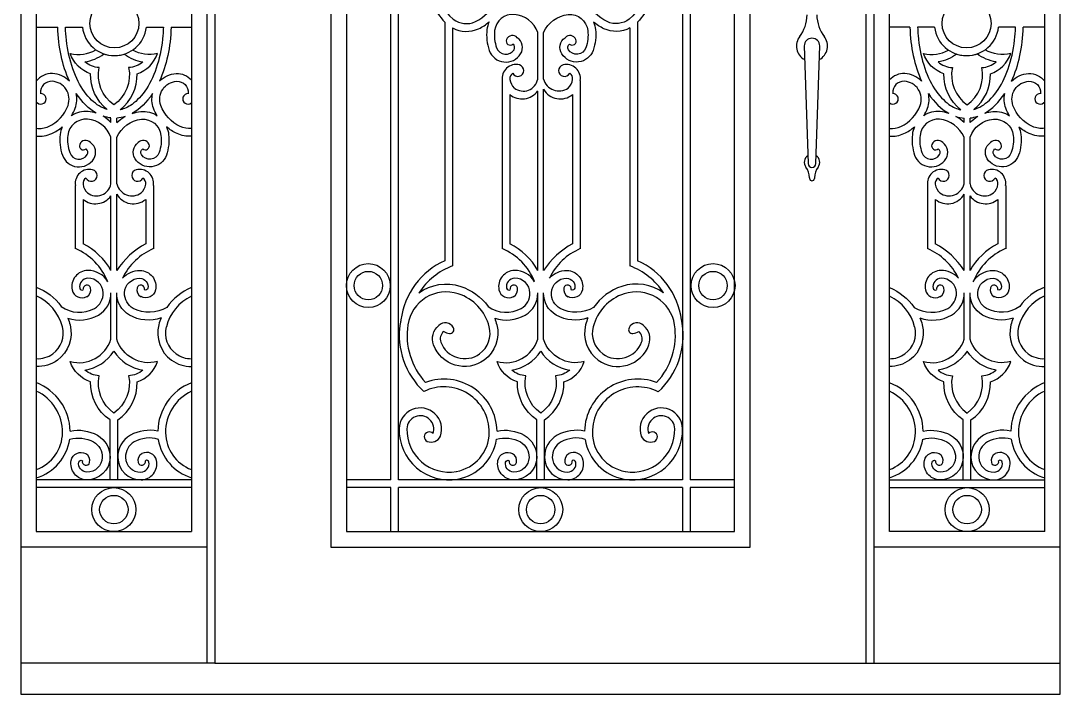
# Model space of a CAD drawing. Header units: millimetres. Extents: x 0 to 1702, y 0 to 2807.
# Drawn here: x 0 to 1702, y 0 to 1103 of the extents above; entities that cross this region are included whole.
import ezdxf

# ---------------------------------------------------------------- set-up
doc = ezdxf.new("R2010")
doc.units = ezdxf.units.MM
for name, color, linetype in [('ceco.net 115 door frame', 7, 'Continuous'), ('ceco.net 115 door lock', 8, 'Continuous'), ('ceco.net 115 door wrought iron', 9, 'Continuous')]:
    doc.layers.add(name, color=color, linetype=linetype)

msp = doc.modelspace()

# ---------------------------------------------------------------- linework, layer by layer
at = {"layer": 'ceco.net 115 door frame'}
for p, q in [((304.8, 1955.8), (304.8, 50.8)), ((317.5, 1955.8), (317.5, 50.8)), ((533, 1955.8), (533, 266.3)), ((1168.8, 266.3), (1168.8, 1955.8)), ((1384.3, 50.8), (1384.3, 1955.8)), ((1397, 50.8), (1397, 1955.8)), ((25.4, 266.3), (279.4, 266.3)), ((533, 266.3), (1168.8, 266.3)), ((1676.4, 266.3), (1422.4, 266.3)), ((304.8, 240.9), (0, 240.9)), ((1701.8, 240.9), (1397, 240.9)), ((317.5, 50.8), (0, 50.8)), ((317.5, 50.8), (1384.3, 50.8)), ((1384.3, 50.8), (1701.8, 50.8))]:
    msp.add_line(p, q, dxfattribs=at)
for points in [[(1701.8, 0), (1701.8, 1955.8, 1), (0, 1955.8), (0, 0), (1701.8, 0)], [(1194.2, 240.9), (1194.2, 1955.8, 1), (507.6, 1955.8), (507.6, 240.9)]]:
    msp.add_lwpolyline(points, format="xyb", close=True, dxfattribs=at)
for points in [[(1676.4, 266.3), (1676.4, 1955.8, 1), (25.4, 1955.8), (25.4, 266.3)], [(1422.4, 266.3), (1422.4, 1955.8, 1), (279.4, 1955.8), (279.4, 266.3)]]:
    msp.add_lwpolyline(points, format="xyb", dxfattribs=at)
at = {"layer": 'ceco.net 115 door lock'}
for p, q in [((1282.7, 1061.5), (1289, 868.9)), ((1301.7, 868.9), (1308.1, 1061.5)), ((1291.4, 845.6), (1291.4, 844.7)), ((1299.4, 845.6), (1299.4, 844.7))]:
    msp.add_line(p, q, dxfattribs=at)
for centre, radius, start, end in [((1226.8, 1113.4), 60.7, 322.462, 358.9128), ((1364, 1113.4), 60.7, 181.0872, 217.538), ((1295.4, 1061.5), 25.4, 141.8988, 241.907), ((1295.4, 1061.5), 12.7, 0, 180), ((1295.4, 1061.5), 25.4, 298.093, 38.1012), ((1295.4, 871), 12.7, 122.2205, 218.1012), ((1295.4, 868.9), 6.35, 180, 0), ((1295.4, 871), 12.7, 321.8988, 57.7795), ((1261.1, 845), 30.3, 1.0872, 36.7269), ((1329.7, 845), 30.3, 143.2731, 178.9128), ((1295.4, 844.7), 3.98, 180, 0)]:
    msp.add_arc(centre, radius, start, end, dxfattribs=at)
at = {"layer": 'ceco.net 115 door wrought iron'}
for p, q in [((605.7, 351), (605.7, 1955.8)), ((618.4, 351), (618.4, 1955.8)), ((1083.4, 1955.8), (1083.4, 351)), ((1096.1, 1955.8), (1096.1, 351)), ((25.4, 1092), (60.5, 1092)), ((73.2, 1092), (100.8, 1092)), ((205.7, 1092), (233.4, 1092)), ((246.1, 1092), (279.4, 1092)), ((694.3, 1100.5), (694.3, 709.8)), ((707, 1090.9), (707, 701.3)), ((997.1, 1090.9), (997.1, 701.3)), ((1009.8, 1100.5), (1009.8, 709.8)), ((1455.7, 1092), (1422.4, 1092)), ((1496.1, 1092), (1468.4, 1092)), ((1628.6, 1092), (1601, 1092)), ((1676.4, 1092), (1641.3, 1092)), ((846.4, 1007.2), (846.4, 1083.7)), ((856, 1007.2), (856, 1083.7)), ((788.1, 1004.8), (788.1, 729.5)), ((916, 1004.8), (916, 729.5)), ((846.4, 693.9), (846.4, 987.7)), ((856, 693.9), (856, 990.5)), ((800.8, 981.9), (800.8, 737.6)), ((903.3, 981.9), (903.3, 737.6)), ((147.6, 936), (147.6, 943.5)), ((157.2, 936), (157.2, 943.4)), ((1544.6, 936), (1544.6, 943.4)), ((1554.2, 936), (1554.2, 943.5)), ((147.6, 835.6), (147.6, 912.1)), ((157.2, 835.6), (157.2, 912.1)), ((1544.6, 835.6), (1544.6, 912.1)), ((1554.2, 835.6), (1554.2, 912.1)), ((89.3, 833.1), (89.3, 729.5)), ((157.2, 693.9), (157.2, 818.8)), ((217.2, 833.1), (217.2, 729.5)), ((1484.6, 833.1), (1484.6, 729.5)), ((1544.6, 693.9), (1544.6, 818.8)), ((1612.5, 833.1), (1612.5, 729.5)), ((102, 810.3), (102, 737.6)), ((147.6, 693.9), (147.6, 816.1)), ((204.5, 810.3), (204.5, 737.6)), ((1497.3, 810.3), (1497.3, 737.6)), ((1554.2, 693.9), (1554.2, 816.1)), ((1599.8, 810.3), (1599.8, 737.6)), ((147.6, 581.1), (147.6, 657.3)), ((157.2, 581.1), (157.2, 657.3)), ((846.4, 581.1), (846.4, 657.3)), ((856, 581.1), (856, 657.3)), ((1544.6, 581.1), (1544.6, 657.3)), ((1554.2, 581.1), (1554.2, 657.3)), ((279.4, 351), (25.4, 351)), ((605.7, 351), (533.7, 351)), ((1083.4, 351), (618.4, 351)), ((1168.1, 351), (1096.1, 351)), ((1422.4, 351), (1676.4, 351)), ((279.4, 338.3), (25.4, 338.3)), ((605.7, 338.3), (533.7, 338.3)), ((605.7, 266.3), (605.7, 338.3)), ((618.4, 266.3), (618.4, 338.3)), ((1083.4, 338.3), (618.4, 338.3)), ((1083.4, 338.3), (1083.4, 266.3)), ((1168.1, 338.3), (1096.1, 338.3)), ((1096.1, 338.3), (1096.1, 266.3)), ((1422.4, 338.3), (1676.4, 338.3))]:
    msp.add_line(p, q, dxfattribs=at)
for points in [[(731.7, 1206.3, 0.642174), (708.1, 1105.3, 0.280029), (744.3, 1101.3, 0.198402), (776.1, 1135.8, 0.505576), (750.1, 1175.3, 0.452982), (731.1, 1155.8, 0.023023), (731.2, 1155, 0.023023)], [(972.5, 1206.3, -0.642174), (996.1, 1105.3, -0.280029), (959.9, 1101.3, -0.198402), (928, 1135.8, -0.505576), (954.1, 1175.3, -0.452982), (973, 1155.8, -0.023023), (972.9, 1155, -0.023023)], [(675.2, 1167.1, 0.266092), (694.3, 1100.5, 0.266092)], [(1028.9, 1167.1, -0.266092), (1009.8, 1100.5, -0.266092)], [(846.4, 1083.7, 0.293585), (808, 1113.1, 0.404298), (775.8, 1086.7, 0.113932), (779, 1058.5, 0.627897), (807.6, 1055.3, 0.401846), (805.7, 1064.5)], [(856, 1083.7, -0.264323), (896.2, 1113.1, -0.404298), (928.3, 1086.7, -0.113932), (925.1, 1058.5, -0.627897), (896.5, 1055.3, -0.401846), (898.4, 1064.5)], [(707, 1090.9, 0.235046), (749.6, 1089.7, 0.068525), (766.6, 1100.7, 0.068525)], [(766.6, 1100.7, 0.076258), (763.2, 1088.2, 0.113932), (767, 1054.2, 0.627897), (818.4, 1048.5, 0.401846), (812.9, 1075)], [(937.5, 1100.7, -0.076258), (940.9, 1088.2, -0.113932), (937.1, 1054.2, -0.627897), (885.8, 1048.5, -0.401846), (891.2, 1075)], [(997.1, 1090.9, -0.235046), (954.6, 1089.7, -0.068525), (937.5, 1100.7)], [(141.2, 957.6, -0.233084), (114.3, 1015.9, -0.238095), (81, 1049.3, 0.198626), (122.9, 1055.1)], [(169.5, 1048.1, 0.122464), (199.9, 1035.5, -0.162801), (176.6, 1026.1, -0.298178), (152.4, 965.1, -0.298178), (128.2, 1026.1, -0.162801), (104.9, 1035.5, 0.125021), (135.9, 1048.5, 0.125021)], [(162.8, 957, 0.23685), (190.5, 1015.9, 0.238095), (223.8, 1049.3, -0.193409), (182.8, 1054.5)], [(1539, 957, -0.23685), (1511.3, 1015.9, -0.238095), (1478, 1049.3, 0.193409), (1519, 1054.5)], [(1532.3, 1048.1, -0.122464), (1501.9, 1035.5, 0.162801), (1525.2, 1026.1, 0.298178), (1549.4, 965.1, 0.298178), (1573.6, 1026.1, 0.162801), (1596.9, 1035.5, -0.125021), (1565.9, 1048.5, -0.125021)], [(1560.6, 957.6, 0.233084), (1587.5, 1015.9, 0.238095), (1620.8, 1049.3, -0.198626), (1578.9, 1055.1)], [(79.6, 1004, 0.186058), (52, 1016.3, 0.254955), (25.4, 1003.6, 0.254955)], [(227, 1004, -0.186058), (254.6, 1016.3, -0.230428), (279.4, 1005.8, -0.230428)], [(1474.8, 1004, 0.186058), (1447.2, 1016.3, 0.230428), (1422.4, 1005.8, 0.230428)], [(1622.2, 1004, -0.186058), (1649.8, 1016.3, -0.254955), (1676.4, 1003.6, -0.254955)], [(25.4, 926.8, 0.147572), (45.5, 929.6, 0.198402), (77.3, 964.1, 0.505576), (51.3, 1003.6, 0.452982), (32.3, 984.2, 0.023023), (32.5, 983.3)], [(279.4, 926.5, -0.134586), (261.1, 929.6, -0.198402), (229.3, 964.1, -0.505576), (255.3, 1003.6, -0.452982), (274.2, 984.2, -0.023023), (274.1, 983.3)], [(1422.4, 926.5, 0.134586), (1440.7, 929.6, 0.198402), (1472.5, 964.1, 0.505576), (1446.5, 1003.6, 0.452982), (1427.6, 984.2, 0.023023), (1427.7, 983.3)], [(1676.4, 926.8, -0.147572), (1656.3, 929.6, -0.198402), (1624.5, 964.1, -0.505576), (1650.5, 1003.6, -0.452982), (1669.5, 984.2, -0.023023), (1669.3, 983.3)], [(25.4, 970.1, 0.030417), (27.3, 968.2)], [(83.2, 947.2, 0.046934), (89.2, 959.7, 0.145309), (90.8, 983.6)], [(223.4, 947.2, -0.046934), (217.3, 959.7, -0.145309), (215.8, 983.6)], [(1478.4, 947.2, 0.046934), (1484.5, 959.7, 0.145309), (1486, 983.6)], [(1618.6, 947.2, -0.046934), (1612.6, 959.7, -0.145309), (1611, 983.6)], [(1676.4, 970.1, -0.030417), (1674.5, 968.2)], [(123.4, 951.5, 0.058874), (110.2, 954.1, 0.168076), (83.2, 947.2)], [(182.5, 951.1, -0.052345), (196.4, 954.1, -0.168076), (223.4, 947.2, -0.168076)], [(279.4, 968.3, -0.002198), (279.3, 968.2)], [(1422.4, 968.3, 0.002198), (1422.5, 968.2)], [(1519.3, 951.1, 0.052345), (1505.4, 954.1, 0.168076), (1478.4, 947.2, 0.168076)], [(1578.4, 951.5, -0.058874), (1591.6, 954.1, -0.168076), (1618.6, 947.2)], [(147.6, 912.1, 0.293585), (109.2, 941.5, 0.404298), (77, 915.1, 0.113932), (80.2, 886.8, 0.627897), (108.8, 883.6, 0.401846), (106.9, 892.8)], [(147.6, 936, 0.072357), (134.7, 946.3, 0.072357)], [(157.2, 936, -0.063138), (170.9, 946.1, -0.063138)], [(157.2, 912.1, -0.264323), (197.4, 941.5, -0.404298), (229.5, 915.1, -0.113932), (226.4, 886.8, -0.627897), (197.7, 883.6, -0.401846), (199.6, 892.8)], [(1544.6, 912.1, 0.264323), (1504.4, 941.5, 0.404298), (1472.3, 915.1, 0.113932), (1475.4, 886.8, 0.627897), (1504.1, 883.6, 0.401846), (1502.2, 892.8)], [(1544.6, 936, 0.063138), (1530.9, 946.1, 0.063138)], [(1554.2, 936, -0.072357), (1567.1, 946.3, -0.072357)], [(1554.2, 912.1, -0.293585), (1592.6, 941.5, -0.404298), (1624.8, 915.1, -0.113932), (1621.6, 886.8, -0.627897), (1593, 883.6, -0.401846), (1594.9, 892.8)], [(25.4, 914, 0.137177), (50.8, 918.1, 0.068525), (67.8, 929)], [(67.8, 929, 0.076258), (64.4, 916.6, 0.113932), (68.2, 882.6, 0.627897), (119.6, 876.9, 0.401846), (114.1, 903.3)], [(238.7, 929, -0.076258), (242.1, 916.6, -0.113932), (238.3, 882.6, -0.627897), (187, 876.9, -0.401846), (192.4, 903.3)], [(279.4, 913.8, -0.127702), (255.8, 918.1, -0.068525), (238.7, 929)], [(1422.4, 913.8, 0.127702), (1446, 918.1, 0.068525), (1463.1, 929)], [(1463.1, 929, 0.076258), (1459.7, 916.6, 0.113932), (1463.5, 882.6, 0.627897), (1514.8, 876.9, 0.401846), (1509.4, 903.3)], [(1634, 929, -0.076258), (1637.4, 916.6, -0.113932), (1633.6, 882.6, -0.627897), (1582.2, 876.9, -0.401846), (1587.7, 903.3)], [(1676.4, 914, -0.137177), (1651, 918.1, -0.068525), (1634, 929)], [(66.3, 635.1, 0.296123), (120.7, 631.8, 0.276638), (134.9, 657, 0.411841), (109.8, 681.1, 0.470069), (96.6, 664.6, 0.546885), (102.4, 662.4, 0.501739)], [(142.4, 675.5, 0.269006), (109.5, 693.8, 0.470069), (84.1, 662.1, 0.501739), (108, 651)], [(166.8, 681.4, -0.217134), (195.3, 693.8, -0.470069), (220.7, 662.1, -0.501739), (196.9, 651)], [(239.1, 633.4, -0.263345), (184.1, 631.8, -0.276638), (169.9, 657, -0.411841), (195, 681.1, -0.470069), (208.2, 664.6, -0.546885), (202.4, 662.4)], [(765.1, 635.1, 0.296123), (819.5, 631.8, 0.276638), (833.7, 657, 0.411841), (808.6, 681.1, 0.470069), (795.4, 664.6, 0.546885), (801.2, 662.4, 0.501739)], [(841.2, 675.5, 0.269006), (808.3, 693.8, 0.470069), (782.9, 662.1, 0.501739), (806.7, 651)], [(865.6, 681.4, -0.217134), (894.1, 693.8, -0.470069), (919.5, 662.1, -0.501739), (895.6, 651)], [(937.9, 633.4, -0.263345), (882.9, 631.8, -0.276638), (868.7, 657, -0.411841), (893.8, 681.1, -0.470069), (907, 664.6, -0.546885), (901.2, 662.4)], [(1462.7, 633.4, 0.263345), (1517.7, 631.8, 0.276638), (1531.9, 657, 0.411841), (1506.8, 681.1, 0.470069), (1493.6, 664.6, 0.546885), (1499.4, 662.4)], [(1535, 681.4, 0.217134), (1506.5, 693.8, 0.470069), (1481.1, 662.1, 0.501739), (1504.9, 651)], [(1559.4, 675.5, -0.269006), (1592.3, 693.8, -0.470069), (1617.7, 662.1, -0.501739), (1593.8, 651)], [(1635.5, 635.1, -0.296123), (1581.1, 631.8, -0.276638), (1566.9, 657, -0.411841), (1592, 681.1, -0.470069), (1605.2, 664.6, -0.546885), (1599.4, 662.4, -0.501739)], [(25.4, 666.4, -0.146135), (66.3, 635.1)], [(279.4, 665.7, 0.146354), (239.1, 633.4)], [(651.8, 657, -0.240354), (720.2, 667.8, -0.15816), (765.1, 635.1, -0.15816)], [(1052.4, 657, 0.240354), (984, 667.8, 0.163799), (937.9, 633.4, 0.163799)], [(1422.4, 665.7, -0.146354), (1462.7, 633.4)], [(1676.4, 666.4, 0.146135), (1635.5, 635.1)], [(77.1, 615.5, 0.20873), (127, 620.8, 0.276638), (147.6, 657.3)], [(229.8, 616.2, -0.217731), (177.8, 620.8, -0.276638), (157.2, 657.3)], [(775.9, 615.5, 0.20873), (825.8, 620.8, 0.276638), (846.4, 657.3)], [(928.6, 616.2, -0.217731), (876.6, 620.8, -0.276638), (856, 657.3)], [(1472, 616.2, 0.217731), (1524, 620.8, 0.276638), (1544.6, 657.3)], [(1624.7, 615.5, -0.20873), (1574.8, 620.8, -0.276638), (1554.2, 657.3)], [(77.1, 615.5, -0.030947), (80.6, 605, -0.308466), (59.9, 547, -0.170366), (25.4, 536.7, -0.170366)], [(229.8, 616.2, 0.033006), (226, 605, 0.308466), (246.7, 547, 0.161988), (279.4, 536.6, 0.161988)], [(775.9, 615.5, -0.030947), (779.3, 605, -0.308466), (758.7, 547, -0.495958), (675.8, 571.9, -0.322961), (684.5, 603.7)], [(928.6, 616.2, 0.033006), (924.8, 605, 0.308466), (945.5, 547, 0.495958), (1028.4, 571.9, 0.322961), (1019.7, 603.7)], [(1472, 616.2, -0.033006), (1475.8, 605, -0.308466), (1455.1, 547, -0.161988), (1422.4, 536.6, -0.161988)], [(1624.7, 615.5, 0.030947), (1621.2, 605, 0.308466), (1641.9, 547, 0.170366), (1676.4, 536.7, 0.170366)], [(146.1, 351), (146.1, 449.3, -0.255077), (114.3, 511.3, -0.238095), (81, 544.6, 0.396765), (147.6, 581.1)], [(158.8, 351), (158.8, 449.3, 0.255077), (190.5, 511.3, 0.238095), (223.8, 544.6, -0.396765), (157.2, 581.1)], [(844.8, 351), (844.8, 449.3, -0.255077), (813.1, 511.3, -0.238095), (779.8, 544.6, 0.396765), (846.4, 581.1)], [(857.5, 351), (857.5, 449.3, 0.255077), (889.3, 511.3, 0.238095), (922.6, 544.6, -0.396765), (856, 581.1)], [(1543, 351), (1543, 449.3, -0.255077), (1511.3, 511.3, -0.238095), (1478, 544.6, 0.396765), (1544.6, 581.1)], [(1555.7, 351), (1555.7, 449.3, 0.255077), (1587.5, 511.3, 0.238095), (1620.8, 544.6, -0.396765), (1554.2, 581.1)], [(81, 430.8, -0.185319), (125.4, 424, -0.276638), (146.1, 387.5, -0.411841), (108, 351, -0.470069), (82.6, 382.8, -0.501739), (106.4, 393.9)], [(224.3, 430.6, 0.187275), (179.4, 424, 0.276638), (158.8, 387.5, 0.411841), (196.9, 351, 0.470069), (222.3, 382.8, 0.501739), (198.4, 393.9)], [(779.7, 430.8, -0.185319), (824.2, 424, -0.276638), (844.8, 387.5, -0.411841), (806.7, 351, -0.470069), (781.3, 382.8, -0.501739), (805.2, 393.9)], [(923.1, 430.6, 0.187275), (878.2, 424, 0.276638), (857.5, 387.5, 0.411841), (895.6, 351, 0.470069), (921, 382.8, 0.501739), (897.2, 393.9)], [(1477.5, 430.6, -0.187275), (1522.4, 424, -0.276638), (1543, 387.5, -0.411841), (1504.9, 351, -0.470069), (1479.5, 382.8, -0.501739), (1503.4, 393.9)], [(1620.8, 430.8, 0.185319), (1576.4, 424, 0.276638), (1555.7, 387.5, 0.411841), (1593.8, 351, 0.470069), (1619.2, 382.8, 0.501739), (1595.4, 393.9)], [(80.1, 417.4, -0.204459), (119.1, 413, -0.276638), (133.4, 387.8, -0.411841), (108.2, 363.7, -0.470069), (95, 380.2, -0.546885), (100.8, 382.4)], [(225.2, 417.3, 0.207111), (185.7, 413, 0.276638), (171.4, 387.8, 0.411841), (196.6, 363.7, 0.470069), (209.8, 380.2, 0.546885), (204, 382.4)], [(778.9, 417.4, -0.204459), (817.9, 413, -0.276638), (832.1, 387.8, -0.411841), (807, 363.7, -0.470069), (793.8, 380.2, -0.546885), (799.6, 382.4)], [(924, 417.3, 0.207111), (884.5, 413, 0.276638), (870.2, 387.8, 0.411841), (895.4, 363.7, 0.470069), (908.6, 380.2, 0.546885), (902.8, 382.4)], [(1476.6, 417.3, -0.207111), (1516.1, 413, -0.276638), (1530.4, 387.8, -0.411841), (1505.2, 363.7, -0.470069), (1492, 380.2, -0.546885), (1497.8, 382.4)], [(1621.7, 417.4, 0.204459), (1582.7, 413, 0.276638), (1568.4, 387.8, 0.411841), (1593.6, 363.7, 0.470069), (1606.8, 380.2, 0.546885), (1601, 382.4)]]:
    msp.add_lwpolyline(points, format="xyb", dxfattribs=at)
for points in [[(152.4, 561.7, 0.217567), (199.9, 530.8, -0.162801), (176.6, 521.4, -0.298178), (152.4, 460.4, -0.298178), (128.2, 521.4, -0.162801), (104.9, 530.8, 0.217567)], [(851.2, 561.7, 0.217567), (898.7, 530.8, -0.162801), (875.4, 521.4, -0.298178), (851.2, 460.4, -0.298178), (827, 521.4, -0.162801), (803.7, 530.8, 0.217567)], [(1549.4, 561.7, -0.217567), (1501.9, 530.8, 0.162801), (1525.2, 521.4, 0.298178), (1549.4, 460.4, 0.298178), (1573.6, 521.4, 0.162801), (1596.9, 530.8, -0.217567)]]:
    msp.add_lwpolyline(points, format="xyb", close=True, dxfattribs=at)
for centre, radius in [((153.3, 1098.4), 40.1), ((1548.5, 1098.4), 40.1), ((569, 669.1), 36), ((1133.4, 669.1), 36), ((569, 669.1), 23.3), ((1133.4, 669.1), 23.3), ((152.4, 302.3), 36), ((152.4, 302.3), 23.3), ((851.2, 302.3), 36), ((851.2, 302.3), 23.3), ((1549.4, 302.3), 36), ((1549.4, 302.3), 23.3)]:
    msp.add_circle(centre, radius, dxfattribs=at)
for centre, radius, start, end in [((153.3, 1098.4), 52.8, 186.9021, 353.0979), ((1548.5, 1098.4), 52.8, 186.9021, 353.0979), ((805, 1068.1), 10.5, 41.0527, 158.5338), ((899.1, 1068.1), 10.5, 21.4662, 138.9473), ((801.4, 1069.5), 6.6, 158.5338, 310.6317), ((902.7, 1069.5), 6.6, 229.3683, 21.4662), ((153.3, 1098.4), 52.8, 250.7441, 287.86), ((1548.5, 1098.4), 52.8, 252.14, 289.2559), ((810.9, 1008.1), 23, 76.1328, 188.3592), ((814.1, 1021.1), 9.6, 206.2411, 76.1328), ((890.1, 1021.1), 9.6, 103.8672, 333.7589), ((893.3, 1008.1), 23, 351.6408, 103.8672), ((810.9, 1008.1), 10.3, 121.7079, 188.3592), ((824.7, 1010.1), 24.3, 188.3592, 226.6796), ((822.7, 1011.6), 24.1, 232.6407, 349.4454), ((881.1, 1013.8), 26, 194.5655, 305.0529), ((879.4, 1010.1), 24.3, 313.3204, 351.6408), ((893.3, 1008.1), 10.3, 351.6408, 58.2921), ((820.9, 1006.1), 31.4, 230.2872, 324.2022), ((883.2, 1006.1), 31.4, 209.8397, 309.7128), ((32.9, 974.8), 8.58, 229.5767, 92.8647), ((273.7, 974.8), 8.58, 87.1353, 310.4233), ((1428.1, 974.8), 8.58, 229.5767, 92.8647), ((1668.9, 974.8), 8.58, 87.1353, 310.4233), ((106.2, 896.4), 10.5, 41.0527, 158.5338), ((200.3, 896.4), 10.5, 21.4662, 138.9473), ((1501.5, 896.4), 10.5, 41.0527, 158.5338), ((1595.6, 896.4), 10.5, 21.4662, 138.9473), ((102.6, 897.9), 6.6, 158.5338, 310.6317), ((203.9, 897.9), 6.6, 229.3683, 21.4662), ((1497.9, 897.9), 6.6, 158.5338, 310.6317), ((1599.2, 897.9), 6.6, 229.3683, 21.4662), ((112.1, 836.4), 23, 76.1328, 188.3592), ((115.3, 849.4), 9.6, 206.2411, 76.1328), ((191.3, 849.4), 9.6, 103.8672, 333.7589), ((194.5, 836.4), 23, 351.6408, 103.8672), ((1507.3, 836.4), 23, 76.1328, 188.3592), ((1510.5, 849.4), 9.6, 206.2411, 76.1328), ((1586.5, 849.4), 9.6, 103.8672, 333.7589), ((1589.7, 836.4), 23, 351.6408, 103.8672), ((112.1, 836.4), 10.3, 121.7079, 188.3592), ((125.9, 838.5), 24.3, 188.3592, 226.6796), ((123.9, 840), 24.1, 232.6407, 349.4454), ((182.3, 842.1), 26, 194.5655, 305.0529), ((180.6, 838.5), 24.3, 313.3204, 351.6408), ((194.5, 836.4), 10.3, 351.6408, 58.2921), ((1507.3, 836.4), 10.3, 121.7079, 188.3592), ((1521.2, 838.5), 24.3, 188.3592, 226.6796), ((1519.5, 842.1), 26, 234.9471, 345.4345), ((1577.9, 840), 24.1, 190.5546, 307.3593), ((1575.9, 838.5), 24.3, 313.3204, 351.6408), ((1589.7, 836.4), 10.3, 351.6408, 58.2921), ((184.4, 834.4), 31.4, 209.8397, 309.7128), ((1517.4, 834.4), 31.4, 230.2872, 330.1603), ((122.1, 834.4), 31.4, 230.2872, 324.2022), ((1579.7, 834.4), 31.4, 215.7978, 309.7128), ((51.7, 639.5), 110.3, 29.5504, 62.8404), ((268.1, 621.2), 132.7, 118.6552, 146.7744), ((750.5, 639.5), 110.3, 29.5504, 62.8404), ((966.9, 621.2), 132.7, 118.6552, 146.7744), ((1433.7, 621.2), 132.7, 33.2256, 61.3448), ((1650.1, 639.5), 110.3, 117.1596, 150.4496), ((51.7, 639.5), 97.6, 21.6812, 67.3114), ((254.9, 639.5), 97.6, 112.6886, 154.5382), ((750.5, 639.5), 97.6, 21.6812, 67.3114), ((953.7, 639.5), 97.6, 112.6886, 154.5382), ((1446.9, 639.5), 97.6, 25.4618, 67.3114), ((1650.1, 639.5), 97.6, 112.6886, 158.3188), ((745.5, 596.6), 124.2, 114.3025, 172.4293), ((745.5, 596.6), 111.5, 110.1524, 147.1955), ((958.7, 596.6), 111.5, 32.8045, 69.8476), ((958.7, 596.6), 124.2, 7.5707, 65.6975), ((108.3, 663.8), 6.13, 13.8025, 192.8385), ((101.9, 662.2), 12.8, 298.2725, 13.8025), ((202.9, 662.2), 12.8, 166.1975, 241.7275), ((196.5, 663.8), 6.13, 347.1615, 166.1975), ((807.1, 663.8), 6.13, 13.8025, 192.8385), ((800.7, 662.2), 12.8, 298.2725, 13.8025), ((901.7, 662.2), 12.8, 166.1975, 241.7275), ((895.2, 663.8), 6.13, 347.1615, 166.1975), ((1505.3, 663.8), 6.13, 13.8025, 192.8385), ((1498.9, 662.2), 12.8, 298.2725, 13.8025), ((1599.9, 662.2), 12.8, 166.1975, 241.7275), ((1593.5, 663.8), 6.13, 347.1615, 166.1975), ((-6.6, 582.2), 77.3, 14.6326, 65.5832), ((313.1, 582.2), 77.3, 115.8663, 165.3674), ((696.5, 595.3), 63.5, 71.896, 171.319), ((692.2, 582.2), 77.3, 14.6326, 71.896), ((1011.9, 582.2), 77.3, 108.104, 165.3674), ((1007.6, 595.3), 63.5, 8.681, 108.104), ((1388.7, 582.2), 77.3, 14.6326, 64.1337), ((1708.4, 582.2), 77.3, 114.4168, 165.3674), ((696.5, 595.3), 76.2, 166.5957, 171.319), ((1007.6, 595.3), 76.2, 8.681, 13.4043), ((27.7, 591.2), 41.9, 306.0597, 14.6326), ((278.8, 591.2), 41.9, 165.3674, 233.9403), ((745.7, 587.8), 126, 171.319, 227.0414), ((745.7, 587.8), 113.3, 171.319, 222.9218), ((695.1, 593.4), 14.8, 26.9659, 136.2158), ((702.5, 597.2), 6.57, 265.654, 26.9659), ((726.5, 591.2), 41.9, 306.0597, 14.6326), ((977.6, 591.2), 41.9, 165.3674, 233.9403), ((1001.7, 597.2), 6.57, 153.0341, 274.346), ((1009, 593.4), 14.8, 43.7842, 153.0341), ((958.4, 587.8), 113.3, 316.827, 8.681), ((958.4, 587.8), 126, 312.6734, 8.681), ((1423, 591.2), 41.9, 306.0597, 14.6326), ((1674.1, 591.2), 41.9, 165.3674, 233.9403), ((702.2, 581.8), 15.5, 128.948, 200.5418), ((703.5, 611.2), 20.6, 237.4761, 265.654), ((1000.6, 611.2), 20.6, 274.346, 302.5239), ((1002, 581.8), 15.5, 339.4582, 51.052), ((726.7, 591), 41.6, 200.5418, 306.0597), ((977.5, 591), 41.6, 233.9403, 339.4582), ((27.9, 591), 41.6, 266.588, 306.0597), ((278.7, 591), 41.6, 233.9403, 270.9728), ((1423.1, 591), 41.6, 269.0272, 306.0597), ((1673.9, 591), 41.6, 233.9403, 273.412), ((692.8, 429.1), 86.9, 1.1026, 110.2424), ((1010, 429.1), 86.9, 69.0767, 178.9657), ((-6, 429.1), 86.9, 1.1026, 68.8489), ((-6, 429.1), 74.2, 359.3496, 65.0039), ((311.2, 429.1), 86.9, 111.4799, 178.9657), ((311.2, 429.1), 74.2, 115.3926, 180.6504), ((692.8, 429.1), 74.2, 359.3496, 116.3721), ((1010, 429.1), 74.2, 62.8966, 180.6504), ((1390.6, 429.1), 86.9, 1.0343, 68.5201), ((1390.6, 429.1), 74.2, 359.3496, 64.6074), ((1707.8, 429.1), 86.9, 111.1511, 178.8974), ((1707.8, 429.1), 74.2, 114.9961, 180.6504), ((654.2, 434), 34.8, 340.51, 178.507), ((1048.7, 434), 34.8, 1.493, 199.49), ((654.2, 434), 22.1, 340.51, 178.507), ((1048.7, 434), 22.1, 1.493, 199.49), ((3.1, 429), 65.2, 290.041, 359.3496), ((302.2, 429), 65.2, 180.6504, 249.5237), ((701.2, 432.8), 81.8, 178.507, 279.9213), ((701.2, 432.8), 69.1, 178.507, 279.9213), ((668.8, 421.4), 8.13, 40.498, 245.7622), ((701.8, 429), 65.2, 279.9213, 359.3496), ((1001, 429), 65.2, 180.6504, 260.0787), ((1001.7, 432.8), 81.8, 260.0787, 1.493), ((1001.7, 432.8), 69.1, 260.0787, 1.493), ((1034.1, 421.4), 8.13, 294.2378, 139.502), ((1399.6, 429), 65.2, 290.4763, 359.3496), ((1698.7, 429), 65.2, 180.6504, 249.959), ((3.1, 429), 77.9, 286.6685, 351.4728), ((302.2, 429), 77.9, 188.6374, 252.9743), ((671.8, 429.4), 16.7, 247.5983, 335.3775), ((701.8, 429), 77.9, 279.9213, 351.4728), ((1001, 429), 77.9, 188.6374, 260.0787), ((1031, 429.4), 16.7, 204.6225, 292.4017), ((1399.6, 429), 77.9, 287.0257, 351.3626), ((1698.7, 429), 77.9, 188.5272, 253.3315), ((100.3, 382.6), 12.8, 346.1975, 61.7275), ((204.5, 382.6), 12.8, 118.2725, 193.8025), ((799.1, 382.6), 12.8, 346.1975, 61.7275), ((903.3, 382.6), 12.8, 118.2725, 193.8025), ((1497.3, 382.6), 12.8, 346.1975, 61.7275), ((1601.5, 382.6), 12.8, 118.2725, 193.8025), ((106.8, 381), 6.13, 167.1615, 346.1975), ((198, 381), 6.13, 193.8025, 12.8385), ((805.6, 381), 6.13, 167.1615, 346.1975), ((896.8, 381), 6.13, 193.8025, 12.8385), ((1503.8, 381), 6.13, 167.1615, 346.1975), ((1595, 381), 6.13, 193.8025, 12.8385)]:
    msp.add_arc(centre, radius, start, end, dxfattribs=at)
at = {"layer": 'ceco.net 115 door wrought iron', "extrusion": (0, 0, -1)}
for start_param, end_param in [(4.058236, 4.671443), (1.611742, 2.22495), (3.469115, 3.879819), (2.403366, 2.821227), (3.202454, 3.342615), (2.95021, 3.099831)]:
    msp.add_ellipse((153.3, 1098.4), major_axis=(0, 155.1), ratio=0.598615, start_param=start_param, end_param=end_param, dxfattribs=at)
at = {"layer": 'ceco.net 115 door wrought iron'}
for start_param, end_param in [(1.611742, 2.22495), (4.058236, 4.671443), (2.403366, 2.821227), (3.469115, 3.879819), (2.95021, 3.099831), (3.202454, 3.342615)]:
    msp.add_ellipse((1548.5, 1098.4), major_axis=(0, 155.1), ratio=0.598615, start_param=start_param, end_param=end_param, dxfattribs=at)
for points, knots in [([(141.2, 957.6), (136.9, 958.8), (132.6, 960.7), (120, 968.3), (111.7, 976.1), (96.9, 996.6), (90.4, 1009.4), (80.2, 1038.2), (76.5, 1054.3), (73.9, 1077.9), (73.4, 1085), (73.2, 1092)], [6.451085, 6.451085, 6.451085, 6.451085, 6.629261, 6.629261, 6.975338, 6.975338, 7.321414, 7.321414, 7.66749, 7.66749, 7.810922, 7.810922, 7.810922, 7.810922]), ([(233.4, 1092), (233.2, 1087.6), (233, 1083.2), (231.3, 1062), (228.2, 1045.6), (218.9, 1015.7), (212.8, 1002.3), (198.5, 980.3), (190.4, 971.7), (175.7, 961.3), (169.2, 958.4), (162.8, 957)], [4.755447, 4.755447, 4.755447, 4.755447, 4.845066, 4.845066, 5.191142, 5.191142, 5.537219, 5.537219, 5.883295, 5.883295, 6.151012, 6.151012, 6.151012, 6.151012]), ([(1468.4, 1092), (1468.6, 1087.6), (1468.8, 1083.2), (1470.5, 1062), (1473.6, 1045.6), (1482.9, 1015.7), (1489, 1002.3), (1503.3, 980.3), (1511.4, 971.7), (1526.1, 961.3), (1532.6, 958.4), (1539, 957)], [4.755447, 4.755447, 4.755447, 4.755447, 4.845066, 4.845066, 5.191142, 5.191142, 5.537219, 5.537219, 5.883295, 5.883295, 6.151012, 6.151012, 6.151012, 6.151012]), ([(1560.6, 957.6), (1564.9, 958.8), (1569.2, 960.7), (1581.8, 968.3), (1590.1, 976.1), (1604.9, 996.6), (1611.4, 1009.4), (1621.6, 1038.2), (1625.3, 1054.3), (1627.9, 1077.9), (1628.4, 1085), (1628.6, 1092)], [6.451085, 6.451085, 6.451085, 6.451085, 6.629261, 6.629261, 6.975338, 6.975338, 7.321414, 7.321414, 7.66749, 7.66749, 7.810922, 7.810922, 7.810922, 7.810922])]:
    msp.add_open_spline(points, degree=3, knots=knots, dxfattribs=at)

doc.saveas('drawing.dxf')
